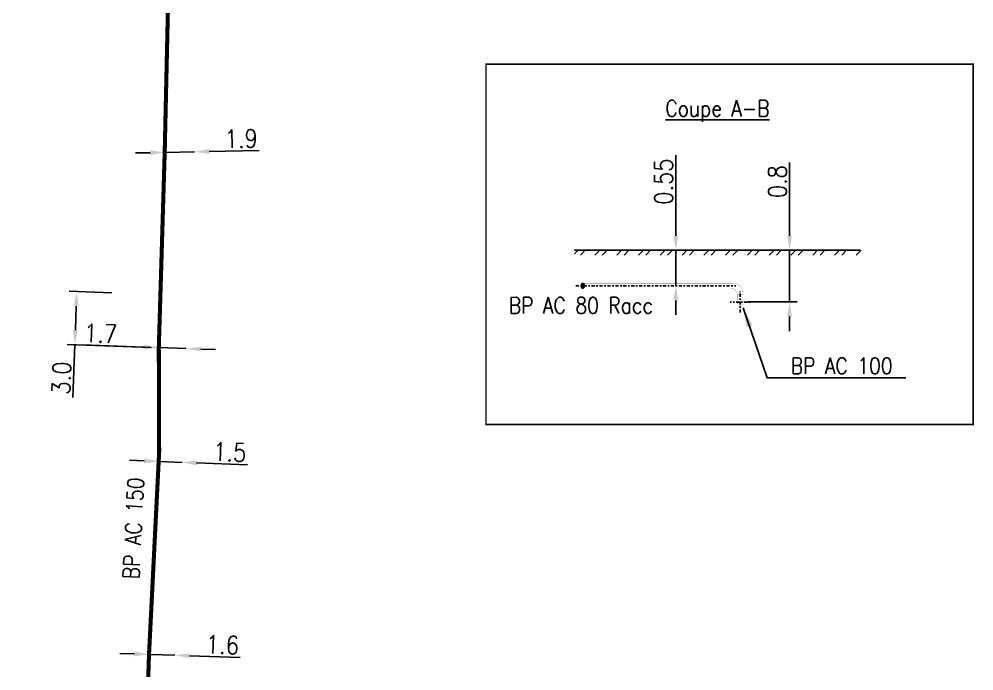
# Model space of a CAD drawing. Header units: millimetres. Extents: x 185000 to 186000, y 127990 to 129010.
# Drawn here: x 185064.1 to 185123.1, y 128151.2 to 128191.5 of the extents above; entities that cross this region are included whole.
import ezdxf
from ezdxf.enums import TextEntityAlignment as Align

# ---------------------------------------------------------------- set-up
doc = ezdxf.new("R2010")
doc.units = ezdxf.units.MM
doc.header["$PDMODE"] = 34
doc.linetypes.add('CENTER2', pattern=[28.575, 19.05, -3.175, 3.175, -3.175])
doc.linetypes.add('L_25_AP', pattern=[2000, 1000, 1000])
doc.layers.get('DEFPOINTS').update_dxf_attribs({"linetype": 'CONTINUOUS'})
doc.layers.add('L_150', color=1, linetype='CONTINUOUS')
doc.layers.add('L_900', color=7, linetype='CONTINUOUS')
doc.styles.get("Standard").update_dxf_attribs({"font": 'romans.shx', "width": 0.85})
doc.dimstyles.get("Standard").update_dxf_attribs({"dimtxt": 1.5, "dimasz": 1.2, "dimexe": 0.625, "dimexo": 0.625, "dimgap": 0.25, "dimtad": 1, "dimdec": 1, "dimzin": 0, "dimdsep": 46, "dimtxsty": 'Standard', "dimcen": -0.5, "dimadec": 0, "dimazin": 0, "dimtfac": 1, "dimtdec": 1, "dimtmove": 0, "dimatfit": 3, "dimfxl": 0, "dimtolj": 1, "dimtzin": 0, "dimarcsym": 0})

# ---------------------------------------------------------------- blocks, each defined once
blk = doc.blocks.new('*D2114')
at = {"layer": 'DEFPOINTS', "color": 0, "linetype": 'Continuous', "transparency": 16777216}
for p in [(185072.119, 128152.206), (185073.718, 128152.151), (185073.718, 128152.151)]:
    blk.add_point(p, dxfattribs=at)
at = {"layer": 'L_150', "color": 0, "linetype": 'Continuous', "lineweight": -2, "transparency": 16777216}
for p, q in [((185071.22, 128152.237), (185070.32, 128152.268)), ((185072.119, 128152.206), (185073.718, 128152.151)), ((185074.618, 128152.12), (185077.758, 128152.011))]:
    blk.add_line(p, q, dxfattribs=at)
at = {"layer": 'L_150', "color": 0, "linetype": 'Continuous', "transparency": 16777216}
for points in [[(185071.225, 128152.387), (185071.215, 128152.087), (185072.119, 128152.206)], [(185074.623, 128152.269), (185074.613, 128151.97), (185073.718, 128152.151)]]:
    blk.add_solid(points, dxfattribs=at)
at = {"layer": 'L_150', "color": 0, "linetype": 'Continuous', "transparency": 16777216, "insert": (185076.663, 128152.799), "char_height": 1.125, "attachment_point": 5, "rotation": 358.02665}
blk.add_mtext('\\A1;1.6', dxfattribs=at)
blk = doc.blocks.new('*D2115')
at = {"layer": 'DEFPOINTS', "color": 0, "linetype": 'Continuous', "transparency": 16777216}
for p in [(185072.716, 128164.141), (185074.165, 128164.084), (185074.165, 128164.084)]:
    blk.add_point(p, dxfattribs=at)
at = {"layer": 'L_150', "color": 0, "linetype": 'Continuous', "lineweight": -2, "transparency": 16777216}
for p, q in [((185071.817, 128164.177), (185070.918, 128164.212)), ((185072.716, 128164.141), (185074.165, 128164.084)), ((185075.064, 128164.048), (185078.204, 128163.924))]:
    blk.add_line(p, q, dxfattribs=at)
at = {"layer": 'L_150', "color": 0, "linetype": 'Continuous', "transparency": 16777216}
for points in [[(185071.823, 128164.327), (185071.811, 128164.027), (185072.716, 128164.141)], [(185075.07, 128164.198), (185075.059, 128163.898), (185074.165, 128164.084)]]:
    blk.add_solid(points, dxfattribs=at)
at = {"layer": 'L_150', "color": 0, "linetype": 'Continuous', "transparency": 16777216, "insert": (185077.114, 128164.718), "char_height": 1.125, "attachment_point": 5, "rotation": 357.73384}
blk.add_mtext('\\A1;1.5', dxfattribs=at)
blk = doc.blocks.new('*D2116')
at = {"layer": 'DEFPOINTS', "color": 0, "linetype": 'Continuous', "transparency": 16777216}
for p in [(185067.647, 128174.651), (185070.293, 128174.558), (185072.724, 128171.183)]:
    blk.add_point(p, dxfattribs=at)
at = {"layer": 'L_150', "color": 0, "linetype": 'Continuous', "lineweight": -2, "transparency": 16777216}
for p, q in [((185069.825, 128174.575), (185067.179, 128174.668)), ((185067.615, 128173.752), (185067.563, 128172.265)), ((185072.255, 128171.199), (185067.063, 128171.382)), ((185067.531, 128171.366), (185067.416, 128168.089))]:
    blk.add_line(p, q, dxfattribs=at)
at = {"layer": 'L_150', "color": 0, "linetype": 'Continuous', "transparency": 16777216}
for points in [[(185067.466, 128173.757), (185067.765, 128173.747), (185067.647, 128174.651)], [(185067.413, 128172.271), (185067.713, 128172.26), (185067.531, 128171.366)]]:
    blk.add_solid(points, dxfattribs=at)
at = {"layer": 'L_150', "color": 0, "linetype": 'Continuous', "transparency": 16777216, "insert": (185066.708, 128169.304), "char_height": 1.125, "attachment_point": 5, "rotation": 87.97826}
blk.add_mtext('\\A1;3.0', dxfattribs=at)
blk = doc.blocks.new('*D2117')
at = {"layer": 'DEFPOINTS', "color": 0, "linetype": 'Continuous', "transparency": 16777216}
for p in [(185072.724, 128171.183), (185074.423, 128171.123), (185074.423, 128171.123)]:
    blk.add_point(p, dxfattribs=at)
at = {"layer": 'L_150', "color": 0, "linetype": 'Continuous', "lineweight": -2, "transparency": 16777216}
for p, q in [((185071.824, 128171.214), (185067.98, 128171.35)), ((185074.423, 128171.123), (185072.724, 128171.183)), ((185075.322, 128171.091), (185076.222, 128171.059))]:
    blk.add_line(p, q, dxfattribs=at)
at = {"layer": 'L_150', "color": 0, "linetype": 'Continuous', "transparency": 16777216}
for points in [[(185071.83, 128171.364), (185071.819, 128171.064), (185072.724, 128171.183)], [(185075.327, 128171.241), (185075.317, 128170.941), (185074.423, 128171.123)]]:
    blk.add_solid(points, dxfattribs=at)
at = {"layer": 'L_150', "color": 0, "linetype": 'Continuous', "transparency": 16777216, "insert": (185069.127, 128172.06), "char_height": 1.125, "attachment_point": 5, "rotation": 357.97826}
blk.add_mtext('\\A1;1.7', dxfattribs=at)
blk = doc.blocks.new('*D2122')
at = {"layer": 'DEFPOINTS', "color": 0, "linetype": 'Continuous', "transparency": 16777216}
for p in [(185074.938, 128183.3), (185074.938, 128183.3), (185073.089, 128183.262)]:
    blk.add_point(p, dxfattribs=at)
at = {"layer": 'L_150', "color": 0, "linetype": 'Continuous', "lineweight": -2, "transparency": 16777216}
for p, q in [((185073.089, 128183.262), (185074.938, 128183.3)), ((185075.838, 128183.319), (185078.934, 128183.383)), ((185072.189, 128183.243), (185071.289, 128183.225))]:
    blk.add_line(p, q, dxfattribs=at)
at = {"layer": 'L_150', "color": 0, "linetype": 'Continuous', "transparency": 16777216}
for points in [[(185072.186, 128183.393), (185072.192, 128183.093), (185073.089, 128183.262)], [(185075.835, 128183.469), (185075.841, 128183.169), (185074.938, 128183.3)]]:
    blk.add_solid(points, dxfattribs=at)
at = {"layer": 'L_150', "color": 0, "linetype": 'Continuous', "transparency": 16777216, "insert": (185077.82, 128184.11), "char_height": 1.125, "attachment_point": 5, "rotation": 1.18548}
blk.add_mtext('\\A1;1.9', dxfattribs=at)
blk = doc.blocks.new('*D1353')
at = {"layer": 'DEFPOINTS', "color": 0, "linetype": 'Continuous', "transparency": 16777216}
for p in [(185104.699, 128177.207), (185104.699, 128177.207), (185104.699, 128175.007)]:
    blk.add_point(p, dxfattribs=at)
at = {"layer": 'L_900', "color": 0, "linetype": 'Continuous', "lineweight": -2, "transparency": 16777216}
for p, q in [((185104.699, 128178.107), (185104.699, 128183.096)), ((185104.699, 128175.007), (185104.699, 128177.207)), ((185104.699, 128174.107), (185104.699, 128173.207))]:
    blk.add_line(p, q, dxfattribs=at)
at = {"layer": 'L_900', "color": 0, "linetype": 'Continuous', "transparency": 16777216}
for points in [[(185104.549, 128178.107), (185104.849, 128178.107), (185104.699, 128177.207)], [(185104.549, 128174.107), (185104.849, 128174.107), (185104.699, 128175.007)]]:
    blk.add_solid(points, dxfattribs=at)
at = {"layer": 'L_900', "color": 0, "linetype": 'Continuous', "transparency": 16777216, "insert": (185103.949, 128181.452), "char_height": 1.125, "attachment_point": 5, "rotation": 90}
blk.add_mtext('\\A1;0.55', dxfattribs=at)
blk = doc.blocks.new('*D1354')
at = {"layer": 'DEFPOINTS', "color": 0, "linetype": 'Continuous', "transparency": 16777216}
for p in [(185111.736, 128177.207), (185111.736, 128177.207), (185108.673, 128174.007)]:
    blk.add_point(p, dxfattribs=at)
at = {"layer": 'L_900', "color": 0, "linetype": 'Continuous', "lineweight": -2, "transparency": 16777216}
for p, q in [((185111.736, 128178.107), (185111.736, 128182.641)), ((185111.736, 128174.007), (185111.736, 128177.207)), ((185109.142, 128174.007), (185112.205, 128174.007)), ((185111.736, 128173.107), (185111.736, 128172.207))]:
    blk.add_line(p, q, dxfattribs=at)
at = {"layer": 'L_900', "color": 0, "linetype": 'Continuous', "transparency": 16777216}
for points in [[(185111.586, 128178.107), (185111.886, 128178.107), (185111.736, 128177.207)], [(185111.586, 128173.107), (185111.886, 128173.107), (185111.736, 128174.007)]]:
    blk.add_solid(points, dxfattribs=at)
at = {"layer": 'L_900', "color": 0, "linetype": 'Continuous', "transparency": 16777216, "insert": (185110.986, 128181.452), "char_height": 1.125, "attachment_point": 5, "rotation": 90}
blk.add_mtext('\\A1;0.8', dxfattribs=at)

msp = doc.modelspace()

# ---------------------------------------------------------------- hatches: boundary and pattern name
at = {"layer": 'L_900'}
h = msp.add_hatch(dxfattribs=at)
h.set_pattern_fill('ANSI32', color=256, scale=0.1)
h.set_pattern_definition([(45, (-185427.9821, -128640.5272), (-0.673519209, 0.673519209), []), (45, (-185427.5331, -128640.5272), (-0.673519209, 0.673519209), [])])
h.paths.add_polyline_path([(185116.133, 128177.207), (185098.427, 128177.207), (185098.427, 128176.907), (185116.133, 128176.907)])
h = msp.add_hatch(color=256, dxfattribs=at)
h.dxf.hatch_style = 1
edge = h.paths.add_edge_path()
edge.add_ellipse((185098.943, 128175.007), major_axis=(0, 0.16), ratio=0.575947, start_angle=180, end_angle=270)
edge.add_line((185099.035, 128175.007), (185098.85, 128175.007))
edge.add_ellipse((185098.943, 128175.007), major_axis=(0, 0.16), ratio=0.575947, start_angle=90, end_angle=180)
edge = h.paths.add_edge_path()
edge.add_ellipse((185098.943, 128175.007), major_axis=(0, 0.16), ratio=0.575947, start_angle=270, end_angle=360)
edge.add_ellipse((185098.943, 128175.007), major_axis=(0, 0.16), ratio=0.575947, start_angle=0, end_angle=90)
edge.add_line((185098.85, 128175.007), (185099.035, 128175.007))

# ---------------------------------------------------------------- linework, layer by layer
at = {"layer": 'L_150', "linetype": 'L_25_AP', "ltscale": 0.5, "const_width": 0.25, "flags": 128}
msp.add_lwpolyline([(185064.208, 128036.232), (185064.208, 128036.232), (185064.208, 128036.232), (185064.522, 128039.274), (185064.655, 128040.568), (185065.143, 128046.649), (185065.444, 128058.599), (185065.444, 128058.599), (185066.149, 128069.135), (185067.078, 128081.8), (185067.078, 128081.8), (185068.355, 128085.286), (185068.444, 128085.875), (185068.065, 128088.356), (185068.935, 128100.224), (185068.935, 128100.224), (185069.787, 128109.737), (185069.787, 128109.737), (185070.5, 128121.712), (185070.595, 128123.309), (185071.155, 128127.886), (185071.517, 128134.416), (185071.576, 128136.215), (185071.71, 128140.313), (185072.119, 128152.206), (185072.119, 128152.206), (185072.716, 128164.141), (185072.716, 128164.141), (185072.746, 128164.741), (185072.724, 128171.183), (185073.089, 128183.262), (185073.089, 128183.262), (185073.356, 128195.16), (185073.356, 128195.16), (185073.401, 128207.053), (185073.401, 128207.053), (185073.243, 128208.703), (185072.98, 128211.459), (185073.043, 128212.079)], dxfattribs=at)
at = {"layer": 'L_900', "const_width": 0.1}
msp.add_lwpolyline([(185092.962, 128188.721), (185123.087, 128188.721), (185123.087, 128166.433), (185092.962, 128166.433)], close=True, dxfattribs=at)
at = {"layer": 'L_900', "flags": 128}
msp.add_lwpolyline([(185098.427, 128177.207), (185116.133, 128177.207), (185116.133, 128177.207), (185116.133, 128177.207)], dxfattribs=at)
at = {"layer": 'L_900', "const_width": 0.01, "flags": 128}
for points in [[(185098.943, 128175.167), (185108.233, 128175.167, -0.414214), (185108.833, 128174.567), (185108.833, 128174.127)], [(185098.943, 128174.847), (185108.113, 128174.847, -0.414214), (185108.513, 128174.447), (185108.513, 128174.127)]]:
    msp.add_lwpolyline(points, format="xyb", dxfattribs=at)
for points in [[(185108.113, 128174.847), (185108.113, 128175.167)], [(185108.513, 128174.447), (185108.833, 128174.447)]]:
    msp.add_lwpolyline(points, dxfattribs=at)
at = {"layer": 'L_900', "linetype": 'CENTER2', "ltscale": 0.01, "flags": 128}
for points in [[(185098.511, 128175.007), (185108.422, 128175.007)], [(185108.673, 128173.35), (185108.673, 128174.649)], [(185109.611, 128174.007), (185108.673, 128174), (185108.06, 128174)]]:
    msp.add_lwpolyline(points, dxfattribs=at)
at = {"layer": 'L_900', "const_width": 0.01, "flags": 128}
msp.add_lwpolyline([(185108.673, 128174.207, 1), (185108.673, 128173.807, 1)], format="xyb", close=True, dxfattribs=at)
at = {"layer": 'L_900'}
msp.add_ellipse((185098.943, 128175.007), major_axis=(0, 0.16), ratio=0.575947, dxfattribs=at)

# ---------------------------------------------------------------- texts
at = {"layer": 'L_150', "linetype": 'Continuous', "width": 0.85}
msp.add_text('BP AC 150', height=1, rotation=87.13688, dxfattribs=at).set_placement((185071.157, 128160.001), align=Align.MIDDLE)
at = {"layer": 'L_900', "linetype": 'Continuous', "width": 0.85}
msp.add_text('BP AC 80 Racc', height=1, rotation=0.01137, dxfattribs=at).set_placement((185098.833, 128173.795), align=Align.MIDDLE)
at = {"layer": 'L_900', "insert": (185104.055, 128186.484), "char_height": 1, "attachment_point": 1}
msp.add_mtext_dynamic_manual_height_columns('{\\LCoupe A-B}', width=8.61158, gutter_width=5, heights=[0], dxfattribs=at)
at = {"layer": 'L_900', "linetype": 'Continuous', "insert": (185111.805, 128170.059), "char_height": 1, "attachment_point": 4}
msp.add_mtext('BP AC 100', dxfattribs=at)

# ---------------------------------------------------------------- dimensions: what is measured, and where the dimension line sits
at = {"layer": 'L_150', "linetype": 'Continuous'}
for base, p1, p2, angle, override, picture, middle in [((185074.938, 128183.3), (185073.089, 128183.262), (185074.938, 128183.3), 181.18548, {"dimscale": 0.75, "dimatfit": 0}, '*D2122', (185077.836, 128183.36)), ((185074.423, 128171.123), (185072.724, 128171.183), (185074.423, 128171.123), 177.97826, {"dimscale": 0.75, "dimatfit": 0}, '*D2117', (185069.101, 128171.31)), ((185074.1651, 128164.084), (185072.7163, 128164.1413), (185074.1651, 128164.084), 177.73384, {"dimscale": 0.75, "dimatfit": 0}, '*D2115', (185077.0838, 128163.9685)), ((185073.718, 128152.151), (185072.119, 128152.206), (185073.718, 128152.151), 178.02665, {"dimscale": 0.75, "dimlfac": 1, "dimlunit": 2, "dimatfit": 0}, '*D2114', (185076.638, 128152.05))]:
    dim = msp.add_linear_dim(base=base, p1=p1, p2=p2, angle=angle, dimstyle='Standard', override=override, dxfattribs=at)
    dim.commit()
    dim.dimension.update_dxf_attribs({"geometry": picture, "text_midpoint": middle, "dimtype": 160})
dim = msp.add_linear_dim(base=(185067.647, 128174.651), p1=(185072.724, 128171.183), p2=(185070.293, 128174.558), angle=267.97826, text='3.0', dimstyle='Standard', override={"dimscale": 0.75}, dxfattribs=at)
dim.commit()
dim.dimension.update_dxf_attribs({"geometry": '*D2116', "text_midpoint": (185067.458, 128169.278), "dimtype": 160})
at = {"layer": 'L_900', "linetype": 'Continuous'}
for base, p1, p2, text, picture, middle in [((185104.699, 128177.207), (185104.699, 128175.007), (185104.699, 128177.207), '0.55', '*D1353', (185104.699, 128181.452)), ((185111.736, 128177.207), (185108.673, 128174.007), (185111.736, 128177.207), '0.8', '*D1354', (185111.736, 128181.452))]:
    dim = msp.add_linear_dim(base=base, p1=p1, p2=p2, angle=270, text=text, dimstyle='Standard', override={"dimscale": 0.75, "dimatfit": 0}, dxfattribs=at)
    dim.commit()
    dim.dimension.update_dxf_attribs({"geometry": picture, "text_midpoint": middle, "dimtype": 160})

# ---------------------------------------------------------------- leaders
at = {"layer": 'L_900', "linetype": 'Continuous', "annotation_type": 0, "has_hookline": 1, "hookline_direction": 0, "text_width": 7.124}
msp.add_leader([(185108.86, 128173.642), (185110.355, 128169.309), (185111.555, 128169.309)], dimstyle='Standard', dxfattribs=at)

doc.saveas('drawing.dxf')
